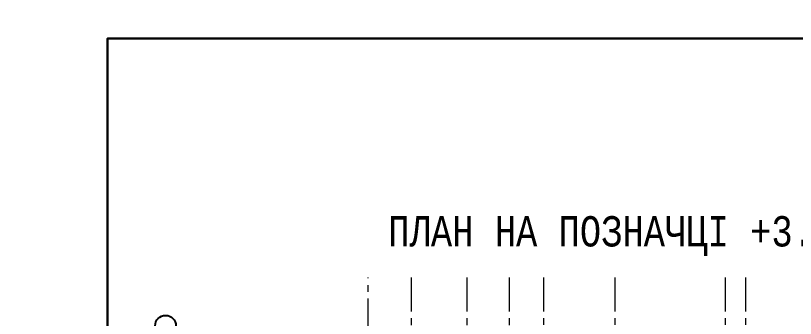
# Model space of a CAD drawing. Header units: millimetres. Extents: x -689206 to 4969298, y -1019800 to 703299.
# Drawn here: x 493827 to 544764, y -608607 to -588819 of the extents above; entities that cross this region are included whole.
import ezdxf

# ---------------------------------------------------------------- set-up
doc = ezdxf.new("R2010")
doc.units = ezdxf.units.MM
doc.linetypes.add('осеваяX2', pattern=[101.6, 63.5, -12.7, 12.7, -12.7])
doc.layers.add('внешняярамка', color=7, linetype='Continuous', lineweight=5, plot=False)
for name, color, linetype, lineweight in [('Відомість заповнення дверних та віконних прорізів', 7, 'Continuous', 5), ('РАЗМЕРЫ', 7, 'Continuous', 9), ('стены', 7, 'Continuous', 20), ('Штамп', 7, 'Continuous', 5)]:
    doc.layers.add(name, color=color, linetype=linetype, lineweight=lineweight)
doc.layers.add('сетка', color=104, linetype='Continuous')
doc.styles.add('Аннотативный', font='isocteur.ttf', dxfattribs={"width": 0.7, "height": 250})

msp = doc.modelspace()

# ---------------------------------------------------------------- linework, layer by layer
at = {"layer": 'внешняярамка', "lineweight": 5, "ltscale": 50, "const_width": 3}
msp.add_lwpolyline([(493828.4, -677848.6), (619727.1, -677848.6), (619727.1, -588820.3), (493828.4, -588820.3), (493828.4, -677848.6)], dxfattribs=at)
at = {"layer": 'РАЗМЕРЫ', "linetype": 'осеваяX2', "lineweight": 5, "ltscale": 35}
for p, q in [((516856.4, -655764.7), (516856.4, -605926.9)), ((519667.1, -605926.9), (519667.1, -655764.7)), ((526058.5, -605926.9), (526138.6, -655764.7)), ((528302.5, -605923.3), (528302.5, -655764.7)), ((532976.5, -605923.3), (532976.5, -655764.7)), ((540186.5, -605923.3), (540186.5, -655764.7))]:
    msp.add_line(p, q, dxfattribs=at)
at = {"layer": 'сетка', "color": 0}
msp.add_circle((503623, -609088.6), 680.7, dxfattribs=at)
at = {"layer": 'стены', "linetype": 'осеваяX2', "lineweight": 5, "ltscale": 35}
for p, q in [((523306.4, -605926.9), (523306.4, -655764.7)), ((541506.4, -605923.3), (541506.4, -655764.7))]:
    msp.add_line(p, q, dxfattribs=at)
at = {"layer": 'Штамп', "lineweight": 30}
msp.add_lwpolyline([(499823.6, -676349.8), (618228.3, -676349.8), (618228.3, -590319.1), (499823.6, -590319.1)], close=True, dxfattribs=at)

# ---------------------------------------------------------------- texts
at = {"layer": 'Відомість заповнення дверних та віконних прорізів', "ltscale": 50, "insert": (518173.9, -601925.1), "char_height": 1981.599, "width": 48913.36, "attachment_point": 1, "style": 'Аннотативный'}
msp.add_mtext('ПЛАН НА ПОЗНАЧЦІ +3.300/+12.300', dxfattribs=at)

doc.saveas('drawing.dxf')
